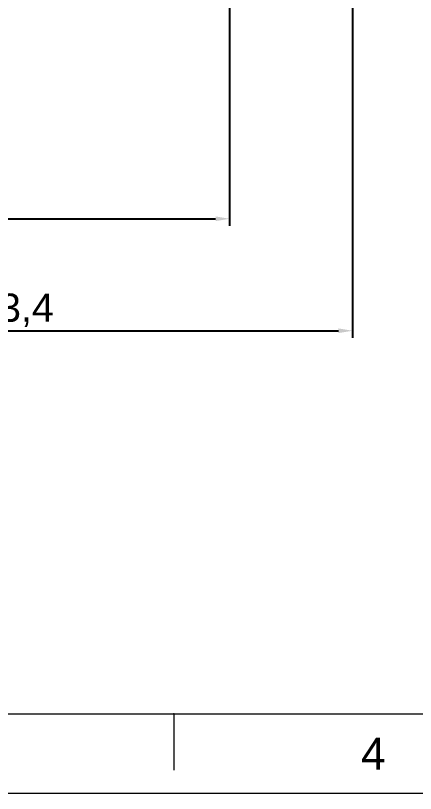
# Model space of a CAD drawing. Header units: millimetres. Extents: x 1334 to 1928, y -1757 to -1337.
# Drawn here: x 1532.6 to 1603.5, y -1757.2 to -1619.2 of the extents above; entities that cross this region are included whole.
import ezdxf

# ---------------------------------------------------------------- set-up
doc = ezdxf.new("R2010")
doc.units = ezdxf.units.MM
doc.header["$LTSCALE"] = 0.1
doc.layers.get('0').update_dxf_attribs({"lineweight": 13})
doc.layers.add('DIM', color=3, linetype='Continuous', lineweight=9)
doc.styles.get("Standard").update_dxf_attribs({"font": 'arial.ttf'})
doc.dimstyles.new('ISO-25', dxfattribs={"dimtxt": 2.5, "dimasz": 2.5, "dimexe": 1.25, "dimexo": 0.625, "dimtad": 1, "dimtxsty": 'Standard', "dimcen": 2.5, "dimadec": 0, "dimazin": 0, "dimtfac": 1, "dimtmove": 0, "dimatfit": 3, "dimfxl": 0, "dimarcsym": 0})

# ---------------------------------------------------------------- blocks, each defined once
blk = doc.blocks.new('*D19')
at = {"layer": 'Defpoints', "color": 0}
for p in [(1570.52, -1534.19), (1468.92, -1610.16), (1570.52, -1655.24)]:
    blk.add_point(p, dxfattribs=at)
at = {"layer": 'DIM', "color": 0, "linetype": 'ByBlock', "lineweight": -2}
for p, q in [((1570.52, -1534.81), (1570.52, -1656.49)), ((1468.92, -1610.78), (1468.92, -1656.49)), ((1471.42, -1655.24), (1568.02, -1655.24))]:
    blk.add_line(p, q, dxfattribs=at)
at = {"layer": 'DIM', "color": 0}
for points in [[(1471.42, -1654.82), (1471.42, -1655.65), (1468.92, -1655.24)], [(1568.02, -1654.82), (1568.02, -1655.65), (1570.52, -1655.24)]]:
    blk.add_solid(points, dxfattribs=at)
at = {"layer": 'DIM', "color": 0, "insert": (1519.72, -1651.61), "char_height": 5, "attachment_point": 5}
blk.add_mtext('101,6', dxfattribs=at)
blk = doc.blocks.new('*D25')
at = {"layer": 'Defpoints', "color": 0}
for p in [(1468.92, -1610.16), (1592.31, -1610.16), (1592.31, -1675.1)]:
    blk.add_point(p, dxfattribs=at)
at = {"layer": 'DIM', "color": 0, "linetype": 'ByBlock', "lineweight": -2}
for p, q in [((1468.92, -1610.78), (1468.92, -1676.35)), ((1592.31, -1610.78), (1592.31, -1676.35)), ((1471.42, -1675.1), (1589.81, -1675.1))]:
    blk.add_line(p, q, dxfattribs=at)
at = {"layer": 'DIM', "color": 0}
for points in [[(1471.42, -1674.68), (1471.42, -1675.52), (1468.92, -1675.1)], [(1589.81, -1674.68), (1589.81, -1675.52), (1592.31, -1675.1)]]:
    blk.add_solid(points, dxfattribs=at)
at = {"layer": 'DIM', "color": 0, "insert": (1530.61, -1671.47), "char_height": 5, "attachment_point": 5}
blk.add_mtext('123,4', dxfattribs=at)

msp = doc.modelspace()

# ---------------------------------------------------------------- linework, layer by layer
for p, q in [((1348.534, -1743.031), (1914.19, -1743.031)), ((1560.655, -1743.031), (1560.655, -1753.031))]:
    msp.add_line(p, q)
msp.add_lwpolyline([(1334.392, -1337.172), (1928.332, -1337.172), (1928.332, -1757.172), (1334.392, -1757.172)], close=True)
msp.add_point((1560.655, -1743.031))

# ---------------------------------------------------------------- texts
at = {"insert": (1596.008, -1750.102), "char_height": 5.657, "attachment_point": 5}
msp.add_mtext_dynamic_manual_height_columns('4', width=50, gutter_width=12.5, heights=[0], dxfattribs=at)

# ---------------------------------------------------------------- dimensions: what is measured, and where the dimension line sits
at = {"layer": 'DIM'}
for base, p2, picture, middle in [((1570.523, -1655.236), (1570.523, -1534.186), '*D19', (1519.722, -1651.606)), ((1592.308, -1675.101), (1592.308, -1610.158), '*D25', (1530.614, -1671.471))]:
    dim = msp.add_linear_dim(base=base, p1=(1468.92, -1610.158), p2=p2, dimstyle='ISO-25', override={"dimtxt": 5, "dimdec": 1, "dimcen": 5, "dimtdec": 1, "dimfxl": 1.25, "dimarcsym": 1}, dxfattribs=at)
    dim.commit()
    dim.dimension.update_dxf_attribs({"geometry": picture, "text_midpoint": middle})

doc.saveas('drawing.dxf')
